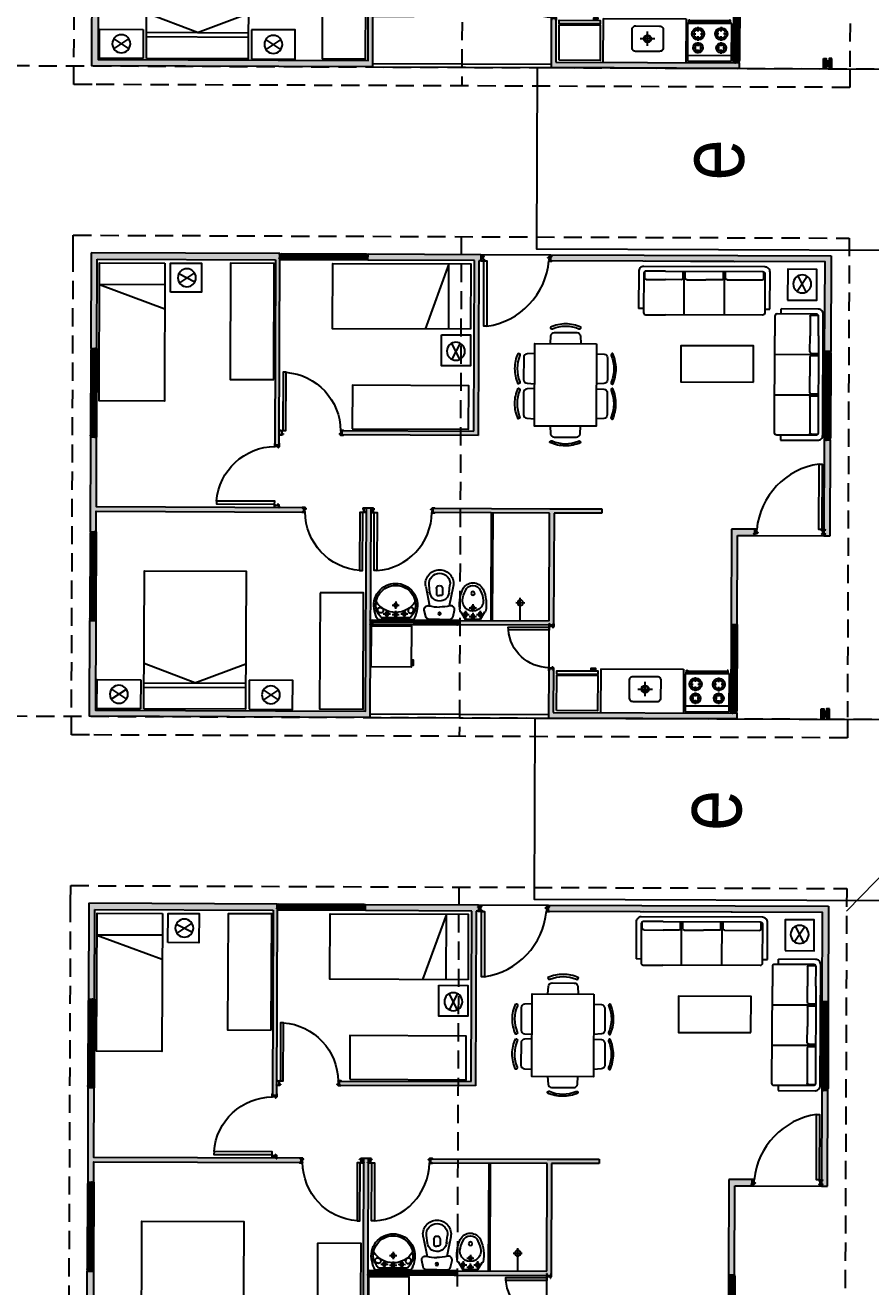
# Model space of a CAD drawing. Header units: inches. Extents: x 203 to 1065, y -1127 to 921.
# Drawn here: x 793.43 to 805.07, y 684.32 to 701.68 of the extents above; entities that cross this region are included whole.
import ezdxf

# ---------------------------------------------------------------- set-up
doc = ezdxf.new("R2010")
doc.units = ezdxf.units.IN
doc.header["$MEASUREMENT"] = 0
doc.linetypes.add('DASHED2', pattern=[0.375, 0.25, -0.125])
doc.linetypes.add('HIDDEN', pattern=[0.375, 0.25, -0.125])
for name, color, linetype in [('4-PUERTA', 3, 'Continuous'), ('4-Ventana', 7, 'Continuous'), ('7-TECHO', 3, 'Continuous'), ('8-MUROS', 4, 'Continuous'), ('9-Equipamiento', 8, 'Continuous'), ('CURVAS', 32, 'Continuous'), ('D3', 30, 'Continuous'), ('Estacionamiento', 8, 'Continuous'), ('Mobiliario', 8, 'Continuous')]:
    doc.layers.add(name, color=color, linetype=linetype)
doc.layers.add('Limite terrenos', color=2, linetype='DASHED2', transparency=0.4)
doc.styles.add('TECHNICLITE', font='techl___.ttf')

# ---------------------------------------------------------------- blocks, each defined once
blk = doc.blocks.new('PERFIL VENTANA')
for p, q in [((0, 0.03), (0.019, 0.03)), ((0, 0.03), (0, 0.022)), ((0.001, 0.022), (0, 0.022)), ((0.001, 0.028), (0.001, 0.022)), ((0.001, 0.028), (0.007, 0.028)), ((0.007, -0.028), (0.007, 0.028)), ((0.008, 0.013), (0.008, 0.028)), ((0.008, 0.028), (0.02, 0.028)), ((0.008, 0.013), (0.028, 0.013)), ((0.008, -0.012), (0.008, 0.012)), ((0.008, 0.012), (0.029, 0.012)), ((0.019, 0.034), (0.03, 0.034)), ((0.019, 0.034), (0.019, 0.03)), ((0.02, 0.032), (0.02, 0.028)), ((0.02, 0.032), (0.03, 0.032)), ((0.023, 0.017), (0.023, 0.018)), ((0.023, 0.018), (0.029, 0.018)), ((0.023, 0.017), (0.028, 0.017)), ((0.03, 0.034), (0.03, 0.032)), ((0.001, -0.022), (0, -0.022)), ((0, -0.03), (0, -0.022)), ((0, -0.03), (0.03, -0.03)), ((0.001, -0.028), (0.001, -0.022)), ((0.001, -0.028), (0.007, -0.028)), ((0.008, -0.012), (0.029, -0.012)), ((0.008, -0.028), (0.008, -0.013)), ((0.008, -0.013), (0.028, -0.013)), ((0.008, -0.028), (0.019, -0.028)), ((0.02, -0.026), (0.019, -0.026)), ((0.019, -0.028), (0.019, -0.026)), ((0.02, -0.028), (0.02, -0.026)), ((0.02, -0.028), (0.03, -0.028)), ((0.023, -0.017), (0.023, -0.018)), ((0.023, -0.017), (0.028, -0.017)), ((0.023, -0.018), (0.029, -0.018)), ((0.03, -0.03), (0.03, -0.028))]:
    blk.add_line(p, q)
for centre, radius, start, end in [((0.026, 0.015), 0.00298, 322.3763, 37.6237), ((0.026, 0.015), 0.00441, 312.5645, 47.4355), ((0.026, -0.015), 0.00298, 322.3763, 37.6237), ((0.026, -0.015), 0.00441, 312.5645, 47.4355)]:
    blk.add_arc(centre, radius, start, end)
blk = doc.blocks.new('PERFIL VENTANA2')
for p, q in [((0, 0.007), (-0.033, 0.007)), ((-0.033, 0.007), (-0.033, 0.005)), ((-0.033, 0.005), (-0.032, 0.005)), ((-0.033, 0), (-0.032, 0)), ((-0.033, -0.007), (-0.033, 0)), ((-0.023, 0.006), (-0.032, 0.006)), ((-0.032, 0.006), (-0.032, 0.005)), ((-0.032, -0.006), (-0.032, 0)), ((-0.023, -0.006), (-0.023, 0.006)), ((-0.021, -0.006), (-0.021, 0.006)), ((-0.009, 0.006), (-0.021, 0.006)), ((-0.009, -0.006), (-0.009, 0.006)), ((-0.007, -0.006), (-0.007, 0.006)), ((-0.001, 0.006), (-0.007, 0.006)), ((-0.001, 0.006), (-0.001, -0.006)), ((0, 0.007), (0, -0.007)), ((0, -0.007), (-0.033, -0.007)), ((-0.023, -0.006), (-0.032, -0.006)), ((-0.009, -0.006), (-0.021, -0.006)), ((-0.001, -0.006), (-0.007, -0.006))]:
    blk.add_line(p, q)
blk = doc.blocks.new('VENTANA C1')
for p, q in [((0.017, 0.022), (0.017, 0.019)), ((0.017, 0.022), (0.05, 0.022)), ((0.017, 0.019), (0.018, 0.019)), ((0.017, 0.011), (0.018, 0.011)), ((0.017, 0.011), (0.017, 0.007)), ((0.017, 0.007), (0.05, 0.007)), ((0.018, 0.021), (0.018, 0.019)), ((0.018, 0.021), (0.031, 0.021)), ((0.018, 0.011), (0.018, 0.009)), ((0.018, 0.009), (0.031, 0.009)), ((0.031, 0.009), (0.031, 0.021)), ((0.032, 0.009), (0.032, 0.021)), ((0.032, 0.021), (0.038, 0.021)), ((0.032, 0.009), (0.038, 0.009)), ((0.038, 0.009), (0.038, 0.021)), ((0.04, 0.009), (0.04, 0.021)), ((0.04, 0.021), (0.049, 0.021)), ((0.04, 0.009), (0.049, 0.009)), ((0.049, 0.021), (0.049, 0.02)), ((0.05, 0.02), (0.049, 0.02)), ((0.05, 0.015), (0.049, 0.015)), ((0.049, 0.009), (0.049, 0.015)), ((0.05, 0.022), (0.05, 0.02)), ((0.05, 0.007), (0.05, 0.015)), ((1.168, -0.007), (1.168, -0.015)), ((1.201, -0.007), (1.168, -0.007)), ((1.168, -0.02), (1.169, -0.02)), ((1.168, -0.022), (1.168, -0.02)), ((1.201, -0.022), (1.168, -0.022)), ((1.169, -0.009), (1.169, -0.015)), ((1.178, -0.009), (1.169, -0.009)), ((1.169, -0.021), (1.169, -0.02)), ((1.178, -0.021), (1.169, -0.021)), ((1.178, -0.009), (1.178, -0.021)), ((1.18, -0.009), (1.18, -0.021)), ((1.186, -0.009), (1.18, -0.009)), ((1.186, -0.021), (1.18, -0.021)), ((1.186, -0.009), (1.186, -0.021)), ((1.2, -0.009), (1.187, -0.009)), ((1.187, -0.009), (1.187, -0.021)), ((1.2, -0.021), (1.187, -0.021)), ((1.2, -0.011), (1.2, -0.009)), ((1.201, -0.011), (1.2, -0.011)), ((1.2, -0.021), (1.2, -0.019)), ((1.201, -0.019), (1.2, -0.019)), ((1.201, -0.011), (1.201, -0.007)), ((1.201, -0.022), (1.201, -0.019))]:
    blk.add_line(p, q)
for points in [[(0.607, 0.006), (0.615, 0.006), (0.615, -0.007), (0.607, -0.007)], [(0.608, 0.005), (0.614, 0.005), (0.614, -0.005), (0.608, -0.005)]]:
    blk.add_lwpolyline(points, close=True)
at = {"layer": '4-Ventana', "color": 8}
for p, q in [((0.008, 0.003), (0.607, 0.003)), ((0.02, 0.028), (1.202, 0.028)), ((0.03, 0.034), (1.192, 0.034)), ((0.615, 0.003), (1.214, 0.003)), ((0.008, -0.003), (0.607, -0.003)), ((0.02, -0.026), (1.202, -0.026)), ((0.03, -0.03), (1.192, -0.03)), ((0.615, -0.003), (1.214, -0.003))]:
    blk.add_line(p, q, dxfattribs=at)
at = {"layer": '4-Ventana'}
for points in [[(0.046, 0.02), (0.587, 0.02), (0.587, 0.015), (0.046, 0.015)], [(0.625, -0.015), (1.174, -0.015), (1.174, -0.02), (0.625, -0.02)]]:
    blk.add_lwpolyline(points, close=True, dxfattribs=at)
for name, p in [('PERFIL VENTANA', (0, 0)), ('PERFIL VENTANA2', (0.615, 0.015))]:
    blk.add_blockref(name, p)
at = {"xscale": -1}
blk.add_blockref('PERFIL VENTANA', (1.222, 0), dxfattribs=at)
at = {"rotation": 180}
blk.add_blockref('PERFIL VENTANA2', (0.598, -0.015), dxfattribs=at)
blk = doc.blocks.new('PERFIL PUERTA 1')
for p, q in [((-0.002, 0.04), (0.005, 0.04)), ((-0.002, 0.001), (-0.002, 0.002)), ((0, 0), (-0.002, 0)), ((-0.002, 0), (-0.002, 0)), ((0, 0), (-0.002, 0)), ((0, 0.038), (0.005, 0.038)), ((0, 0.032), (0, 0.038)), ((0, 0.032), (0.041, 0.032)), ((0, 0.024), (0, 0.031)), ((0.042, 0.031), (0, 0.031)), ((0, 0.024), (0.01, 0.024)), ((0, 0.013), (0, 0.023)), ((0.01, 0.023), (0, 0.023)), ((0, 0.009), (0, 0.014)), ((0, 0.001), (0, 0.009)), ((0, 0.001), (0.001, 0.001)), ((0, 0), (0, -0.009)), ((0.001, 0.001), (0.001, -0.009)), ((0.005, 0.038), (0.005, 0.04)), ((0.01, 0.023), (0.01, 0.024)), ((0.037, 0.038), (0.037, 0.04)), ((0.037, 0.04), (0.048, 0.04)), ((0.037, 0.038), (0.041, 0.038)), ((0.041, 0.032), (0.041, 0.038)), ((0.042, 0.031), (0.042, 0.038)), ((0.042, 0.038), (0.058, 0.038)), ((0.046, 0.055), (0.049, 0.055)), ((0.046, 0.052), (0.046, 0.055)), ((0.046, 0.052), (0.047, 0.052)), ((0.046, 0.046), (0.046, 0.049)), ((0.046, 0.049), (0.047, 0.049)), ((0.046, 0.046), (0.048, 0.046)), ((0.047, 0.053), (0.048, 0.053)), ((0.047, 0.052), (0.047, 0.053)), ((0.047, 0.048), (0.047, 0.049)), ((0.047, 0.048), (0.048, 0.048)), ((0.048, 0.048), (0.048, 0.053)), ((0.048, 0.04), (0.048, 0.046)), ((0.049, 0.04), (0.049, 0.055)), ((0.049, 0.04), (0.059, 0.04)), ((0.05, 0.023), (0.05, 0.024)), ((0.05, 0.024), (0.058, 0.024)), ((0.058, 0.023), (0.05, 0.023)), ((0.056, 0.001), (0.058, 0.001)), ((0.056, 0.001), (0.056, -0.009)), ((0.057, 0.031), (0.057, 0.032)), ((0.057, 0.032), (0.058, 0.032)), ((0.058, 0.031), (0.057, 0.031)), ((0.058, 0.032), (0.058, 0.038)), ((0.058, 0.024), (0.058, 0.031)), ((0.058, 0.013), (0.058, 0.023)), ((0.058, 0.009), (0.058, 0.014)), ((0.058, 0.001), (0.058, 0.009)), ((0.058, 0), (0.058, -0.009)), ((0.058, 0), (0.059, 0)), ((0.059, 0), (0.058, 0)), ((0.059, 0), (0.059, 0)), ((0, -0.009), (0.001, -0.009)), ((0.056, -0.009), (0.058, -0.009))]:
    blk.add_line(p, q)
for radius in [0.00228, 0.00128]:
    blk.add_circle((-0.002, 0.042), radius)
for centre, radius, start, end in [((-0.006, 0.008), 0.004, 15.4778, 15.4778), ((-0.006, 0.04), 0.004, 344.5222, 353.5674), ((-0.001, 0.039), 0.000208, 164.5222, 254.3626), ((-0.002, 0.038), 0.000926, 315.0751, 43.9996), ((-0.001, 0.038), 0.000208, 108.652, 250.079), ((-0.002, 0.037), 0.000926, 316.0004, 45.3053), ((-0.002, 0.035), 0.000926, 315.0751, 47.463), ((-0.001, 0.036), 0.000208, 105.6374, 242.4915), ((-0.002, 0.033), 0.000926, 316.0004, 45.3053), ((-0.001, 0.034), 0.000208, 108.652, 250.079), ((-0.006, 0.032), 0.004, 359.3447, 0.6553), ((-0.001, 0.033), 0.000208, 105.6374, 180.6553), ((-0.002, 0.032), 0.000926, 315.0751, 43.9996), ((-0.001, 0.032), 0.000208, 179.3447, 254.3626), ((-0.002, 0.03), 0.000926, 316.0004, 45.3053), ((-0.001, 0.031), 0.000208, 108.652, 250.079), ((-0.001, 0.029), 0.000208, 105.6374, 242.4915), ((-0.002, 0.028), 0.000926, 315.0751, 47.463), ((-0.001, 0.027), 0.000208, 108.652, 250.079), ((-0.002, 0.026), 0.000926, 316.0004, 45.3053), ((-0.006, 0.024), 0.004, 0, 15.4778), ((-0.001, 0.026), 0.000208, 105.6374, 195.4778), ((-0.006, 0.024), 0.004, 344.5222, 0), ((-0.001, 0.023), 0.000208, 164.5222, 254.3626), ((-0.002, 0.023), 0.000926, 315.0751, 43.9996), ((-0.001, 0.022), 0.000208, 108.652, 250.079), ((-0.002, 0.021), 0.000926, 316.0004, 45.3053), ((-0.002, 0.019), 0.000926, 315.0751, 47.463), ((-0.001, 0.02), 0.000208, 105.6374, 242.4915), ((-0.002, 0.017), 0.000926, 316.0004, 45.3053), ((-0.001, 0.018), 0.000208, 108.652, 250.079), ((-0.001, 0.017), 0.000208, 105.6374, 195.4778), ((-0.006, 0.015), 0.004, 8.6374, 15.4778), ((-0.001, 0.016), 0.000208, 164.5222, 254.3626), ((-0.006, 0.017), 0.004, 344.5222, 351.3626), ((-0.002, 0.015), 0.000926, 315.0751, 43.9996), ((-0.001, 0.014), 0.000208, 108.652, 250.079), ((-0.002, 0.013), 0.000926, 316.0004, 45.3053), ((-0.002, 0.011), 0.000926, 315.0751, 47.463), ((-0.001, 0.012), 0.000208, 105.6374, 242.4915), ((-0.001, 0.01), 0.000208, 108.652, 250.079), ((-0.002, 0.01), 0.000926, 316.0004, 45.3053), ((-0.001, 0.009), 0.000208, 164.5222, 254.3626), ((-0.001, 0.009), 0.000208, 105.6374, 195.4778), ((-0.002, 0.008), 0.000926, 315.0751, 43.9996), ((-0.002, 0.006), 0.000926, 316.0004, 45.3053), ((-0.001, 0.007), 0.000208, 108.652, 250.079), ((-0.001, 0.005), 0.000208, 105.6374, 242.4915), ((-0.002, 0.004), 0.000926, 315.0751, 47.463), ((-0.001, 0.003), 0.000208, 108.652, 250.079), ((-0.002, 0.003), 0.000926, 316.0004, 45.3053), ((-0.001, 0.002), 0.000208, 105.6374, 195.4778), ((-0.006, 0), 0.004, 0, 15.4778), ((0.063, 0.04), 0.004, 186.4326, 195.4778), ((0.06, 0.038), 0.000926, 136.0004, 224.9249), ((0.059, 0.039), 0.000208, 285.6374, 15.4778), ((0.059, 0.038), 0.000208, 289.921, 71.348), ((0.06, 0.037), 0.000926, 134.6947, 223.9996), ((0.059, 0.036), 0.000208, 297.5085, 74.3626), ((0.06, 0.035), 0.000926, 132.537, 224.9249), ((0.059, 0.034), 0.000208, 289.921, 71.348), ((0.06, 0.033), 0.000926, 134.6947, 223.9996), ((0.059, 0.033), 0.000208, 359.3447, 74.3626), ((0.059, 0.032), 0.000208, 285.6374, 0.6553), ((0.06, 0.032), 0.000926, 136.0004, 224.9249), ((0.059, 0.031), 0.000208, 289.921, 71.348), ((0.06, 0.03), 0.000926, 134.6947, 223.9996), ((0.06, 0.028), 0.000926, 132.537, 224.9249), ((0.059, 0.029), 0.000208, 297.5085, 74.3626), ((0.06, 0.026), 0.000926, 134.6947, 223.9996), ((0.059, 0.027), 0.000208, 289.921, 71.348), ((0.059, 0.026), 0.000208, 344.5222, 74.3626), ((0.063, 0.024), 0.004, 164.5222, 180), ((0.059, 0.024), 0.000208, 285.6374, 15.4778), ((0.06, 0.023), 0.000926, 136.0004, 224.9249), ((0.063, 0.025), 0.004, 186.4326, 195.4778), ((0.059, 0.022), 0.000208, 289.921, 71.348), ((0.06, 0.021), 0.000926, 134.6947, 223.9996), ((0.059, 0.02), 0.000208, 297.5085, 74.3626), ((0.06, 0.02), 0.000926, 132.537, 224.9249), ((0.059, 0.019), 0.000208, 289.921, 71.348), ((0.06, 0.018), 0.000926, 134.6947, 223.9996), ((0.06, 0.016), 0.000926, 136.0004, 224.9249), ((0.059, 0.017), 0.000208, 285.6374, 0.6553), ((0.059, 0.017), 0.000208, 359.3447, 74.3626), ((0.06, 0.014), 0.000926, 134.6947, 223.9996), ((0.059, 0.015), 0.000208, 289.921, 71.348), ((0.059, 0.014), 0.000208, 297.5085, 74.3626), ((0.06, 0.013), 0.000926, 132.537, 224.9249), ((0.059, 0.012), 0.000208, 289.921, 71.348), ((0.06, 0.011), 0.000926, 134.6947, 223.9996), ((0.063, 0.009), 0.004, 164.5222, 180), ((0.059, 0.01), 0.000208, 344.5222, 74.3626), ((0.063, 0.009), 0.004, 180, 195.4778), ((0.059, 0.008), 0.000208, 285.6374, 15.4778), ((0.06, 0.007), 0.000926, 136.0004, 224.9249), ((0.059, 0.006), 0.000208, 289.921, 71.348), ((0.06, 0.006), 0.000926, 134.6947, 223.9996), ((0.059, 0.005), 0.000208, 297.5085, 74.3626), ((0.06, 0.004), 0.000926, 132.537, 224.9249), ((0.06, 0.002), 0.000926, 134.6947, 223.9996), ((0.059, 0.003), 0.000208, 289.921, 71.348), ((0.059, 0.001), 0.000208, 344.5222, 74.3626), ((0.063, 0), 0.004, 164.5222, 180), ((0.064, 0.032), 0.004, 179.3447, 180.6553), ((0.064, 0.017), 0.004, 179.3447, 180.6553)]:
    blk.add_arc(centre, radius, start, end)
blk = doc.blocks.new('PERFIL PUERTA')
blk.add_lwpolyline([(0.026, -0.008), (0.026, -0.009), (0.025, -0.008), (0.025, -0.009), (0.024, -0.008), (0.024, -0.009), (0.023, -0.008), (0.023, -0.009), (0.022, -0.008), (0.022, -0.009), (0.021, -0.008), (0.021, -0.009), (0.02, -0.008), (0.02, -0.009), (0.019, -0.008), (0.019, -0.009), (0.018, -0.008), (0.018, -0.009), (0.017, -0.008), (0.017, -0.009), (0.016, -0.008), (0.016, -0.009), (0.015, -0.008), (0.015, -0.009), (0.005, -0.009), (0.004, -0.008), (0.004, -0.009), (0.003, -0.008), (0.003, -0.009), (0.002, -0.008), (0.002, -0.009), (0.001, -0.008), (0.001, -0.009), (0, -0.008), (0, -0.009), (-0.001, -0.008), (-0.001, -0.009), (-0.002, -0.008), (-0.002, -0.009), (-0.003, -0.008), (-0.003, -0.009), (-0.004, -0.008), (-0.004, -0.009), (-0.005, -0.008), (-0.005, -0.009), (-0.006, -0.008), (-0.006, -0.009), (-0.007, -0.008), (-0.007, -0.009), (-0.011, -0.009), (-0.011, -0.012), (-0.008, -0.012, -0.414214), (-0.007, -0.013), (-0.007, -0.013), (-0.016, -0.013, 0.414214), (-0.017, -0.014), (-0.017, -0.019), (-0.015, -0.019), (-0.015, -0.021, -1), (-0.016, -0.021), (-0.016, -0.02), (-0.017, -0.02), (-0.017, -0.026), (-0.016, -0.026), (-0.016, -0.025, -1), (-0.015, -0.025), (-0.015, -0.027), (-0.018, -0.027, -0.414214), (-0.019, -0.026), (-0.019, -0.014, 0.414214), (-0.02, -0.013), (-0.032, -0.013), (-0.032, -0.012, 0.194303), (-0.033, -0.011, 0.403853), (-0.033, -0.008, 0.403853), (-0.033, -0.006, 0.403853), (-0.033, -0.003, 0.403853), (-0.033, -0.001, 0.403853), (-0.033, 0.002, 0.403853), (-0.033, 0.004, 0.403853), (-0.033, 0.007, 0.403853), (-0.033, 0.009, 0.403853), (-0.033, 0.012, 0.403853), (-0.033, 0.014, 0.403853), (-0.033, 0.017, 0.403853), (-0.033, 0.019, 0.403853), (-0.033, 0.022, 0.403853), (-0.033, 0.024, 0.194303), (-0.032, 0.026), (-0.032, 0.027), (-0.031, 0.027), (-0.031, 0.017), (-0.031, 0.001, 0.414214), (-0.03, 0), (-0.025, 0, -0.414214), (-0.025, -0.001), (-0.025, -0.001, -0.414214), (-0.025, -0.001), (-0.031, -0.001), (-0.031, -0.007), (-0.029, -0.007), (-0.029, -0.008), (-0.03, -0.008, 0.414214), (-0.031, -0.009), (-0.031, -0.011, 0.414214), (-0.03, -0.012), (-0.013, -0.012, 0.414214), (-0.012, -0.011), (-0.012, -0.009), (-0.012, -0.008, -0.414214), (-0.011, -0.007), (0.031, -0.007), (0.031, -0.001), (0.025, -0.001, -0.414214), (0.025, -0.001), (0.025, -0.001, -0.414214), (0.025, 0), (0.03, 0, 0.414214), (0.031, 0.001), (0.031, 0.017), (0.031, 0.027), (0.032, 0.027), (0.032, 0.026, 0.194303), (0.033, 0.024, 0.403853), (0.033, 0.022, 0.403853), (0.033, 0.019, 0.403853), (0.033, 0.017, 0.403853), (0.033, 0.014, 0.403853), (0.033, 0.012, 0.403853), (0.033, 0.009, 0.403853), (0.033, 0.007, 0.403853), (0.033, 0.004, 0.403853), (0.033, 0.002, 0.403853), (0.033, -0.001, 0.403853), (0.033, -0.003, 0.403853), (0.033, -0.006, 0.403853), (0.033, -0.008, 0.403853), (0.033, -0.011, 0.194303), (0.032, -0.012), (0.032, -0.013), (0.026, -0.013), (0.026, -0.013, -0.414214), (0.027, -0.012), (0.031, -0.012), (0.031, -0.009), (0.027, -0.009)], format="xyb", close=True)
blk = doc.blocks.new('PUERTA 80 C1')
blk.add_lwpolyline([(-0.047, 0.06), (-0.087, 0.06), (-0.087, 0.86), (-0.047, 0.86)], close=True)
at = {"layer": '4-PUERTA', "color": 9}
blk.add_arc((-0.028, 0.049), 0.813, 94.1302, 179.4639, dxfattribs=at)
at = {"rotation": 90}
blk.add_blockref('PERFIL PUERTA', (-0.855, 0.03), dxfattribs=at)
at = {"xscale": -1, "rotation": 90}
blk.add_blockref('PERFIL PUERTA 1', (0, 0.059), dxfattribs=at)
blk = doc.blocks.new('PUERTA 90')
at = {"layer": '4-PUERTA'}
blk.add_lwpolyline([(-0.045, 0.03), (-0.085, 0.03), (-0.085, 0.93), (-0.045, 0.93)], close=True, dxfattribs=at)
at = {"layer": '4-PUERTA', "color": 252}
blk.add_arc((0.063, -0.066), 1.007, 98.4244, 174.7413, dxfattribs=at)
at = {"rotation": 90}
for name, p in [('PERFIL PUERTA', (-0.953, 0)), ('PERFIL PUERTA 1', (0, -0.031))]:
    blk.add_blockref(name, p, dxfattribs=at)
blk = doc.blocks.new('1sillon3c')
at = {"color": 0}
for p, q in [((0.58, 0.834), (0.58, 0.904)), ((0.16, 0.819), (0.071, 0.819)), ((0.18, 0.799), (0.18, 0.534)), ((0.18, 0.313), (0.18, 0.534)), ((0.16, 0.293), (0.064, 0.293)), ((0.664, 0.278), (0.064, 0.278)), ((0.16, 0.263), (0.071, 0.263)), ((0.18, 0.243), (0.18, -0.022)), ((0.18, -0.243), (0.18, -0.022)), ((0.16, -0.263), (0.064, -0.263)), ((0.664, -0.278), (0.064, -0.278)), ((0.16, -0.293), (0.064, -0.293)), ((0.18, -0.313), (0.18, -0.799)), ((0.16, -0.819), (0.071, -0.819)), ((0.58, -0.834), (0.58, -0.904))]:
    blk.add_line(p, q, dxfattribs=at)
for points in [[(0.58, -0.904), (0.07, -0.904, -0.414214), (0, -0.834), (0, 0.834), (0, 0.834, -0.414214), (0.07, 0.904), (0.58, 0.904, -0.42137)], [(0.064, 0.534), (0.064, 0.804, -0.414214), (0.094, 0.834), (0.634, 0.834, -0.414214), (0.664, 0.804)], [(0.664, 0.804), (0.664, 0.534, -0.37482)], [(0.064, 0.534), (0.064, -0.804, 0.414214), (0.094, -0.834), (0.634, -0.834, 0.414214), (0.664, -0.804)], [(0.664, -0.804), (0.664, 0.534, 0.129153)]]:
    blk.add_lwpolyline(points, format="xyb", dxfattribs=at)
for centre, start, end in [((0.16, 0.799), 0, 90), ((0.16, 0.313), 270, 0), ((0.16, 0.243), 0, 90), ((0.16, -0.243), 270, 0), ((0.16, -0.313), 0, 90), ((0.16, -0.799), 270, 0)]:
    blk.add_arc(centre, 0.02, start, end, dxfattribs=at)
blk = doc.blocks.new('Bidetnordico')
at = {"color": 0}
for p, q in [((0, -0.08), (0, 0.02)), ((-0.15, -0.06), (-0.05, -0.06)), ((-0.1, -0.11), (-0.1, -0.01)), ((-0.05, -0.03), (0.05, -0.03)), ((-0.05, -0.15), (0.05, -0.15)), ((0, -0.2), (0, -0.1)), ((0.05, -0.06), (0.15, -0.06)), ((0.1, -0.11), (0.1, -0.01))]:
    blk.add_line(p, q, dxfattribs=at)
blk.add_lwpolyline([(0.139, -0.407, 0.159269), (0.175, -0.1), (0.16, -0.09), (0.1, 0.01), (-0.1, 0.01), (-0.16, -0.09), (-0.175, -0.1, 0.159269), (-0.139, -0.407, 0.638069)], format="xyb", close=True, dxfattribs=at)
for centre in [(-0.1, -0.06), (0, -0.03), (0, -0.15), (0.1, -0.06), (0, -0.35)]:
    blk.add_circle(centre, 0.025, dxfattribs=at)
for centre, radius, start, end in [((0, -0.25), 0.144, 357.5047, 182.4953), ((0.237, -0.212), 0.383, 186.6217, 207.0756), ((-0.237, -0.212), 0.383, 332.9244, 353.3783), ((0, -0.35), 0.11, 199.2276, 340.7724)]:
    blk.add_arc(centre, radius, start, end, dxfattribs=at)
blk = doc.blocks.new('Inodmochila')
at = {"color": 8}
for p, q in [((-0.189, -0.374), (-0.135, -0.106)), ((0.189, -0.374), (0.135, -0.106)), ((-0.131, -0.29), (-0.144, -0.395)), ((0.131, -0.29), (0.144, -0.395))]:
    blk.add_line(p, q, dxfattribs=at)
for points in [[(0, 0.079), (-0.14, 0.079, 0.352711), (-0.189, 0.04), (-0.208, -0.049, 0.541684), (-0.144, -0.108, -0.060637), (0, -0.091, -0.187796)], [(0, 0.079), (0.14, 0.079, -0.352711), (0.189, 0.04), (0.208, -0.049, -0.541684), (0.144, -0.108, 0.060637), (0, -0.091, 0.187796)], [(-0.043, -0.346), (-0.043, -0.268, -0.414214), (-0.023, -0.248), (0, -0.248)], [(0.043, -0.346), (0.043, -0.268, 0.414214), (0.023, -0.248), (0, -0.248)]]:
    blk.add_lwpolyline(points, format="xyb", dxfattribs=at)
for radius in [0.0189, 0.0189, 0.0139]:
    blk.add_circle((0, 0), radius, dxfattribs=at)
for centre, radius, start, end in [((0, -0.305), 0.132, 90, 173.2167), ((0, -0.305), 0.132, 6.7833, 90), ((0, -0.412), 0.193, 141.6916, 142.0334), ((-0.002, -0.345), 0.0412, 179.6418, 272.6053), ((0.002, -0.345), 0.0412, 267.3947, 0.3582), ((0, -0.412), 0.193, 37.9666, 38.3084), ((0, -0.412), 0.193, 168.6739, 270), ((0, -0.412), 0.145, 173.2166, 270), ((0, -0.412), 0.193, 270, 11.3261), ((0, -0.412), 0.145, 270, 6.7834)]:
    blk.add_arc(centre, radius, start, end, dxfattribs=at)
blk = doc.blocks.new('Lavatnordico')
at = {"color": 8}
for p, q in [((0.2, -0.027), (-0.2, -0.027)), ((-0.17, -0.08), (-0.07, -0.08)), ((-0.12, -0.13), (-0.12, -0.03)), ((-0.05, -0.07), (0.05, -0.07)), ((0, -0.12), (0, -0.02)), ((0, -0.25), (0, -0.15)), ((0.07, -0.08), (0.17, -0.08)), ((0.12, -0.13), (0.12, -0.03)), ((-0.05, -0.2), (0.05, -0.2))]:
    blk.add_line(p, q, dxfattribs=at)
for points in [[(0.246, 0), (-0.246, 0, 0.098119), (-0.29, -0.121, 0.494177), (0, -0.5, 0.494177), (0.29, -0.121, 0.098119)], [(-0.24, -0.156, 0.110975), (-0.229, -0.164, 0.102816), (-0.215, -0.167, 0.093051), (-0.2, -0.165, 0.087156), (-0.186, -0.157, 0.087156), (-0.176, -0.144, 0.093051), (-0.171, -0.13, 0.102816), (-0.172, -0.116, 0.110975), (-0.178, -0.104, 0.110975), (-0.189, -0.096, 0.102816), (-0.203, -0.092, 0.093051), (-0.218, -0.095, 0.087156), (-0.232, -0.103, 0.087156), (-0.242, -0.115, 0.093051), (-0.247, -0.129, 0.102816), (-0.246, -0.144, 0.110975)], [(0.24, -0.156, -0.110975), (0.229, -0.164, -0.102816), (0.215, -0.167, -0.093051), (0.2, -0.165, -0.087156), (0.186, -0.157, -0.087156), (0.176, -0.144, -0.093051), (0.171, -0.13, -0.102816), (0.172, -0.116, -0.110975), (0.178, -0.104, -0.110975), (0.189, -0.096, -0.102816), (0.203, -0.092, -0.093051), (0.218, -0.095, -0.087156), (0.232, -0.103, -0.087156), (0.242, -0.115, -0.093051), (0.247, -0.129, -0.102816), (0.246, -0.144, -0.110975)]]:
    blk.add_lwpolyline(points, format="xyb", close=True, dxfattribs=at)
for centre, radius in [((-0.12, -0.08), 0.025), ((0, -0.07), 0.025), ((0.12, -0.08), 0.025), ((0, -0.2), 0.025), ((0, -0.2), 0.02)]:
    blk.add_circle(centre, radius, dxfattribs=at)
for centre, radius, start, end in [((0, -0.2), 0.273, 164.4705, 270), ((0, -0.418), 0.318, 32.4176, 147.5824), ((0.089, -0.278), 0.382, 139.0798, 156.7648), ((0, -0.2), 0.273, 270, 15.5295), ((-0.089, -0.278), 0.382, 23.2352, 40.9202)]:
    blk.add_arc(centre, radius, start, end, dxfattribs=at)
blk = doc.blocks.new('COCINA1')
at = {"linetype": 'Continuous'}
for p, q in [((0, 0.304), (0, -0.304)), ((0.52, 0.304), (0, 0.304)), ((0.08, 0.304), (0.08, -0.304)), ((0.184, 0.24), (0.184, 0.184)), ((0.376, 0.256), (0.376, 0.192)), ((0.52, -0.304), (0.52, 0.304)), ((0.52, 0.288), (0.568, 0.288)), ((0.568, 0.272), (0.52, 0.272)), ((0.544, 0.272), (0.544, -0.272)), ((0.552, -0.272), (0.552, 0.272)), ((0.56, 0.272), (0.56, -0.272)), ((0.568, 0.288), (0.568, 0.272)), ((0.104, 0.16), (0.16, 0.16)), ((0.184, 0.136), (0.184, 0.08)), ((0.208, 0.16), (0.264, 0.16)), ((0.28, 0.16), (0.344, 0.16)), ((0.376, 0.128), (0.376, 0.064)), ((0.408, 0.16), (0.472, 0.16)), ((0.104, -0.16), (0.16, -0.16)), ((0.184, -0.136), (0.184, -0.08)), ((0.208, -0.16), (0.264, -0.16)), ((0.28, -0.16), (0.344, -0.16)), ((0.376, -0.128), (0.376, -0.064)), ((0.408, -0.16), (0.472, -0.16)), ((0, -0.304), (0.52, -0.304)), ((0.184, -0.24), (0.184, -0.184)), ((0.376, -0.256), (0.376, -0.192)), ((0.568, -0.272), (0.52, -0.272)), ((0.52, -0.288), (0.568, -0.288)), ((0.568, -0.288), (0.568, -0.272))]:
    blk.add_line(p, q, dxfattribs=at)
for centre, radius in [((0.184, 0.16), 0.068), ((0.184, 0.16), 0.044), ((0.376, 0.16), 0.084), ((0.376, 0.16), 0.06), ((0.184, -0.16), 0.068), ((0.184, -0.16), 0.044), ((0.376, -0.16), 0.084), ((0.376, -0.16), 0.06)]:
    blk.add_circle(centre, radius, dxfattribs=at)
blk = doc.blocks.new('HEL1-PL')
for points in [[(2, -41), (73, -41), (73, 41), (2, 41)], [(75, -41), (82, -41), (82, 41), (75, 41)], [(84.3, 37.3), (86.6, 37.3), (86.6, 27.4), (84.3, 27.4)]]:
    blk.add_lwpolyline(points, close=True)
blk = doc.blocks.new('3 Dorm')
at = {"layer": '8-MUROS'}
h = blk.add_hatch(color=252, dxfattribs=at)
h.dxf.hatch_style = 1
h.paths.add_polyline_path([(-0.067, 3.855), (-0.044, 2.539), (-0.128, 2.537), (-0.151, 3.854)])
h.paths.add_polyline_path([(-0.085, 0.085), (-0.107, 1.315), (-0.023, 1.317), (0, 0), (-0.084, -0.001), (-3.856, -0.067), (-3.857, 0.019), (-3.851, 0.019)])
h.paths.add_polyline_path([(-4.891, 2.409), (-4.849, 0.002), (-4.82, 0.003), (-4.819, -0.084), (-6.373, -0.111), (-6.375, -0.025), (-4.909, 0.001), (-4.95, 2.348), (-6.762, 2.316), (-6.763, 2.376)])
h.paths.add_polyline_path([(-6.434, 6.269), (-6.433, 6.202), (-6.384, 3.385), (-6.444, 3.384), (-6.493, 6.181), (-10.209, 6.116), (-10.187, 4.886), (-10.271, 4.884), (-10.294, 6.201)])
h.paths.add_polyline_path([(-7.306, 3.431), (-7.305, 3.371), (-10.16, 3.321), (-10.143, 2.362), (-10.227, 2.361), (-10.249, 3.663), (-10.166, 3.664), (-10.161, 3.381)])
h.paths.add_polyline_path([(-7.631, 2.5), (-7.585, -0.132), (-10.182, -0.178), (-10.205, 1.139), (-10.122, 1.141), (-10.1, -0.09), (-7.646, -0.047), (-7.691, 2.499)])
h.paths.add_polyline_path([(-5.19, 5.013), (-3.888, 5.036), (-3.862, 3.491), (-3.206, 3.502), (-3.205, 3.442), (-5.523, 3.402), (-5.524, 3.462), (-3.922, 3.49), (-3.947, 4.973), (-5.189, 4.951)])
h.paths.add_polyline_path([(-3.959, 5.635), (-3.899, 5.636), (-3.909, 6.235), (-1.384, 6.279), (-1.385, 6.357), (-3.971, 6.312)])
h.paths.add_polyline_path([(-1.362, 5.057), (-1.446, 5.056), (-1.423, 3.745), (-1.102, 3.751), (-1.103, 3.837), (-1.341, 3.833)])
h = blk.add_hatch(color=252, dxfattribs=at)
h.dxf.hatch_style = 1
h.paths.add_polyline_path([(-0.188, 6.358), (-0.188, 6.378), (-0.225, 6.377), (-0.224, 6.307), (-0.187, 6.308)])
h.paths.add_polyline_path([(-0.187, 6.308), (-0.224, 6.307), (-0.223, 6.237), (-0.186, 6.238)])
h.paths.add_polyline_path([(-0.167, 6.308), (-0.187, 6.308), (-0.186, 6.257), (-0.166, 6.258)])
h.paths.add_polyline_path([(-0.147, 6.308), (-0.167, 6.308), (-0.166, 6.258), (-0.146, 6.258)])
h.paths.add_polyline_path([(-0.148, 6.359), (-0.168, 6.359), (-0.167, 6.308), (-0.147, 6.308)])
h.paths.add_polyline_path([(-0.168, 6.359), (-0.188, 6.358), (-0.187, 6.308), (-0.167, 6.308)])
h.paths.add_polyline_path([(-0.111, 6.379), (-0.148, 6.378), (-0.147, 6.308), (-0.11, 6.309)])
h.paths.add_polyline_path([(-0.11, 6.309), (-0.147, 6.308), (-0.146, 6.258), (-0.146, 6.238), (-0.109, 6.239)])
at = {"color": 8}
for p, q in [((-6.434, 6.269), (-3.971, 6.312)), ((-6.434, 6.219), (-3.97, 6.262)), ((-3.959, 5.635), (-3.948, 5.035)), ((-1.103, 3.837), (-0.151, 3.854)), ((-4.819, -0.084), (-3.856, -0.067))]:
    blk.add_line(p, q, dxfattribs=at)
at = {"layer": '4-PUERTA'}
for p, q in [((-3.9, 5.636), (-3.96, 5.635)), ((-3.949, 5.053), (-3.949, 5.055))]:
    blk.add_line(p, q, dxfattribs=at)
blk.add_lwpolyline([(-3.949, 5.06), (-3.949, 5.1), (-4.512, 5.091), (-4.512, 5.051)], close=True, dxfattribs=at)
at = {"layer": '4-PUERTA', "color": 8}
blk.add_arc((-3.946, 5.052), 0.567, 91.2555, 176.1471, dxfattribs=at)
at = {"layer": '7-TECHO', "linetype": 'HIDDEN'}
blk.add_line((-5.086, -0.332), (-5.207, 6.547), dxfattribs=at)
blk.add_lwpolyline([(0.138, 6.39), (0.134, 6.64), (-10.296, 6.458), (-10.546, 6.454), (-10.431, -0.175), (-10.426, -0.425), (0.253, -0.239), (0.138, 6.355)], dxfattribs=at)
at = {"layer": '8-MUROS'}
for p, q in [((-1.385, 6.357), (-3.971, 6.312)), ((-3.971, 6.312), (-3.959, 5.635)), ((-3.909, 6.235), (-1.384, 6.279)), ((-1.385, 6.357), (-1.391, 6.357)), ((-1.384, 6.279), (-1.385, 6.357)), ((-3.899, 5.636), (-3.909, 6.235)), ((-1.446, 5.056), (-1.362, 5.057)), ((-1.423, 3.745), (-1.446, 5.056)), ((-1.362, 5.057), (-1.341, 3.833)), ((-6.411, 4.93), (-6.411, 4.928)), ((-3.888, 5.036), (-5.19, 5.013)), ((-5.19, 5.013), (-5.189, 4.951)), ((-5.189, 4.951), (-3.947, 4.973)), ((-3.947, 4.973), (-3.922, 3.49)), ((-3.862, 3.491), (-3.888, 5.036)), ((-1.341, 3.833), (-1.103, 3.837)), ((-1.103, 3.837), (-1.102, 3.751)), ((-1.102, 3.751), (-1.423, 3.745)), ((-3.922, 3.49), (-5.524, 3.462)), ((-3.206, 3.502), (-3.862, 3.491)), ((-3.205, 3.442), (-3.206, 3.502)), ((-3.205, 3.442), (-3.206, 3.502)), ((-5.524, 3.462), (-5.523, 3.402)), ((-5.523, 3.402), (-3.92, 3.43)), ((-3.92, 3.43), (-3.205, 3.442)), ((-3.92, 3.43), (-3.92, 3.43)), ((-7.691, 2.499), (-7.631, 2.5)), ((-7.646, -0.047), (-7.691, 2.499)), ((-7.631, 2.5), (-7.585, -0.132)), ((-4.891, 2.409), (-6.763, 2.376)), ((-6.763, 2.376), (-6.762, 2.316)), ((-6.762, 2.316), (-4.95, 2.348)), ((-4.95, 2.348), (-4.909, 0.001)), ((-4.849, 0.002), (-4.891, 2.409)), ((-10.205, 1.139), (-10.122, 1.141)), ((-10.182, -0.178), (-10.205, 1.139)), ((-10.122, 1.141), (-10.1, -0.09)), ((-4.909, 0.001), (-6.375, -0.025)), ((-4.82, 0.003), (-4.849, 0.002)), ((-4.819, -0.084), (-4.82, 0.003)), ((-7.585, -0.132), (-10.182, -0.178)), ((-10.1, -0.09), (-7.646, -0.047)), ((-6.375, -0.025), (-6.373, -0.111)), ((-6.373, -0.111), (-4.819, -0.084))]:
    blk.add_line(p, q, dxfattribs=at)
at = {"layer": '8-MUROS', "color": 252}
for p, q in [((-2.107, 5.666), (-2.118, 6.275)), ((-1.446, 5.056), (-1.467, 6.278)), ((-3.249, 5.646), (-3.26, 6.246)), ((-3.249, 5.646), (-2.107, 5.666)), ((-0.107, 1.315), (-0.128, 2.537)), ((-10.122, 1.141), (-10.143, 2.362)), ((-1.327, 0.064), (-2.549, 0.042)), ((-6.375, -0.025), (-7.586, -0.046))]:
    blk.add_line(p, q, dxfattribs=at)
at = {"layer": '8-MUROS', "color": 8}
for p, q in [((-4.747, 4.957), (-4.721, 3.476)), ((-4.727, 4.957), (-4.701, 3.476)), ((-4.347, 4.964), (-4.342, 4.65)), ((-4.406, 4.717), (-4.28, 4.719))]:
    blk.add_line(p, q, dxfattribs=at)
at = {"layer": '8-MUROS'}
for points in [[(-6.433, 6.202), (-6.434, 6.269), (-10.294, 6.201), (-10.271, 4.884), (-10.187, 4.886), (-10.209, 6.116), (-6.493, 6.181), (-6.444, 3.384), (-6.384, 3.385), (-6.433, 6.202)], [(-0.067, 3.855), (-0.044, 2.539), (-0.128, 2.537), (-0.151, 3.854), (-0.067, 3.855)], [(-10.143, 2.362), (-10.227, 2.361), (-10.249, 3.663), (-10.166, 3.664), (-10.161, 3.381), (-7.306, 3.431), (-7.305, 3.371), (-10.16, 3.321), (-10.143, 2.362)], [(0, 0), (-0.023, 1.317), (-0.107, 1.315), (-0.085, 0.085), (-3.851, 0.019), (-3.857, 0.019), (-3.856, -0.067), (0, 0)]]:
    blk.add_lwpolyline(points, dxfattribs=at)
for points in [[(-0.223, 6.237), (-0.186, 6.238), (-0.188, 6.378), (-0.225, 6.377)], [(-0.109, 6.239), (-0.146, 6.238), (-0.148, 6.378), (-0.111, 6.379)]]:
    blk.add_lwpolyline(points, close=True, dxfattribs=at)
at = {"layer": '8-MUROS', "color": 8}
blk.add_circle((-4.343, 4.718), 0.039, dxfattribs=at)
at = {"layer": '9-Equipamiento', "color": 252}
blk.add_line((-10.166, 3.664), (-10.187, 4.886), dxfattribs=at)
at = {"layer": '9-Equipamiento'}
for points in [[(-2.473, 5.76), (-2.459, 5.76), (-2.447, 5.766), (-2.438, 5.775), (-2.43, 5.784), (-2.424, 5.796), (-2.424, 5.808), (-2.429, 6.06), (-2.429, 6.072), (-2.435, 6.084), (-2.444, 6.095), (-2.453, 6.104), (-2.465, 6.107), (-2.48, 6.109), (-2.808, 6.104), (-2.823, 6.101), (-2.835, 6.097), (-2.843, 6.088), (-2.852, 6.077), (-2.855, 6.065), (-2.857, 6.053), (-2.853, 5.8), (-2.85, 5.789), (-2.847, 5.777), (-2.838, 5.768), (-2.829, 5.76), (-2.817, 5.754), (-2.802, 5.754), (-2.473, 5.76)], [(-2.741, 5.929), (-2.541, 5.932)], [(-2.691, 5.93), (-2.688, 5.918), (-2.685, 5.906), (-2.679, 5.897), (-2.673, 5.892), (-2.661, 5.886), (-2.649, 5.88), (-2.634, 5.881), (-2.62, 5.887), (-2.608, 5.893), (-2.599, 5.905), (-2.596, 5.911), (-2.594, 5.919), (-2.591, 5.931), (-2.594, 5.946), (-2.597, 5.952), (-2.6, 5.96), (-2.609, 5.969), (-2.621, 5.978), (-2.636, 5.98), (-2.651, 5.98), (-2.662, 5.977), (-2.674, 5.968), (-2.68, 5.962), (-2.685, 5.956), (-2.688, 5.944), (-2.691, 5.93)], [(-2.679, 5.93), (-2.679, 5.918), (-2.673, 5.906), (-2.664, 5.898), (-2.655, 5.895), (-2.643, 5.892), (-2.634, 5.892), (-2.623, 5.895), (-2.614, 5.901), (-2.608, 5.907), (-2.603, 5.919), (-2.6, 5.931), (-2.603, 5.943), (-2.609, 5.954), (-2.615, 5.963), (-2.624, 5.966), (-2.636, 5.969), (-2.645, 5.971), (-2.656, 5.968), (-2.665, 5.962), (-2.674, 5.953), (-2.679, 5.941), (-2.679, 5.93)], [(-2.643, 6.03), (-2.639, 5.831)]]:
    blk.add_lwpolyline(points, dxfattribs=at)
at = {"layer": 'CURVAS', "color": 41, "lineweight": 0}
blk.add_lwpolyline([(-6.766, 2.315), (-6.766, 2.315)], dxfattribs=at)
at = {"layer": 'Mobiliario'}
for p, q in [((-9.582, 5.709), (-9.589, 6.109)), ((-8.089, 5.735), (-8.096, 6.135)), ((-9.99, 5.97), (-9.781, 5.836)), ((-9.987, 5.833), (-9.783, 5.974)), ((-7.688, 5.873), (-7.897, 6.007)), ((-7.691, 6.01), (-7.895, 5.869)), ((-9.537, 5.809), (-8.137, 5.834)), ((-9.536, 5.749), (-8.136, 5.774)), ((-8.836, 5.762), (-9.531, 5.484)), ((-8.836, 5.762), (-8.132, 5.508)), ((-5.124, 1.135), (-5.239, 1.355)), ((-5.128, 1.357), (-5.236, 1.133)), ((-5.261, 0.04), (-5.603, 0.934)), ((-5.276, 0.94), (-5.261, 0.04)), ((-10.075, 0.261), (-9.181, 0.604)), ((-0.332, 0.281), (-0.474, 0.485)), ((-0.349, 0.494), (-0.457, 0.271)), ((-9.175, 0.276), (-10.075, 0.261)), ((-8.98, 0.124), (-8.761, 0.24)), ((-8.766, 0.115), (-8.975, 0.249))]:
    blk.add_line(p, q, dxfattribs=at)
for points in [[(-9.589, 6.109), (-10.189, 6.098), (-10.182, 5.698), (-9.582, 5.709)], [(-8.096, 6.135), (-7.496, 6.145), (-7.489, 5.745), (-8.089, 5.735)]]:
    blk.add_lwpolyline(points, dxfattribs=at)
for points in [[(-9.542, 6.109), (-9.509, 4.21), (-8.109, 4.234), (-8.143, 6.134)], [(-7.097, 4.544), (-7.125, 6.144), (-6.525, 6.154), (-6.498, 4.555)], [(-6.396, 5.011), (-5.846, 5.02), (-5.856, 5.584), (-6.406, 5.574)], [(-5.839, 5.559), (-5.823, 5.559), (-5.822, 5.491), (-5.838, 5.491)], [(-6.622, 2.293), (-5.022, 2.321), (-5.011, 1.721), (-6.611, 1.693)], [(-3.245, 1.167), (-3.265, 2.304), (-4.115, 2.289), (-4.095, 1.152)], [(-9.17, -0.024), (-9.203, 1.876), (-10.103, 1.86), (-10.07, -0.039)], [(-7.694, 1.601), (-7.666, 0.001), (-8.266, -0.009), (-8.294, 1.591)], [(-1.092, 1.727), (-1.083, 1.227), (-2.083, 1.21), (-2.091, 1.71)], [(-5.378, 1.016), (-4.978, 1.023), (-4.985, 1.449), (-5.385, 1.442)], [(-4.976, 0.945), (-6.876, 0.912), (-6.86, 0.012), (-4.961, 0.045)], [(-0.607, 0.604), (-0.207, 0.611), (-0.2, 0.185), (-0.599, 0.178)], [(-9.099, 0.378), (-9.092, -0.022), (-8.666, -0.015), (-8.673, 0.385)]]:
    blk.add_lwpolyline(points, close=True, dxfattribs=at)
for points in [[(-3.904, 2.518), (-3.904, 2.515, 0.536397), (-3.876, 2.497, -0.201961), (-3.511, 2.504, 0.536397), (-3.484, 2.523), (-3.484, 2.525, 0.108787), (-3.695, 2.568, 0.108787)], [(-4.331, 1.766), (-4.328, 1.766, 0.536397), (-4.31, 1.794, -0.201961), (-4.317, 2.159, 0.536397), (-4.336, 2.186), (-4.338, 2.186, 0.108787), (-4.381, 1.975, 0.108787)], [(-3.031, 1.789), (-3.034, 1.789, -0.536397), (-3.053, 1.816, 0.201961), (-3.059, 2.181, -0.536397), (-3.041, 2.209), (-3.038, 2.209, -0.108787), (-2.989, 2, -0.108787)], [(-4.323, 1.284), (-4.32, 1.284, 0.536397), (-4.302, 1.312, -0.201961), (-4.308, 1.677, 0.536397), (-4.327, 1.704), (-4.33, 1.704, 0.108787), (-4.372, 1.493, 0.108787)], [(-3.023, 1.307), (-3.025, 1.307, -0.536397), (-3.044, 1.334, 0.201961), (-3.051, 1.699, -0.536397), (-3.033, 1.727), (-3.03, 1.727, -0.108787), (-2.98, 1.518, -0.108787)], [(-3.876, 0.931), (-3.876, 0.934, -0.536397), (-3.849, 0.953, 0.201961), (-3.484, 0.959, -0.536397), (-3.456, 0.941), (-3.456, 0.938, -0.108787), (-3.666, 0.889, -0.108787)]]:
    blk.add_lwpolyline(points, format="xyb", close=True, dxfattribs=at)
for points in [[(-3.898, 2.293), (-3.894, 2.397, -0.398895), (-3.845, 2.445), (-3.54, 2.45, -0.398895), (-3.489, 2.404), (-3.482, 2.3)], [(-4.106, 1.772), (-4.21, 1.776, -0.398895), (-4.258, 1.825), (-4.264, 2.13, -0.398895), (-4.217, 2.181), (-4.113, 2.188)], [(-3.256, 1.787), (-3.152, 1.794, 0.398895), (-3.106, 1.845), (-3.111, 2.15, 0.398895), (-3.159, 2.199), (-3.263, 2.203)], [(-4.098, 1.29), (-4.202, 1.294, -0.398895), (-4.25, 1.343), (-4.255, 1.648, -0.398895), (-4.209, 1.699), (-4.105, 1.706)], [(-3.248, 1.305), (-3.144, 1.312, 0.398895), (-3.097, 1.363), (-3.103, 1.668, 0.398895), (-3.151, 1.717), (-3.255, 1.721)], [(-3.878, 1.156), (-3.871, 1.052, 0.398895), (-3.82, 1.006), (-3.515, 1.011, 0.398895), (-3.466, 1.059), (-3.462, 1.163)]]:
    blk.add_lwpolyline(points, format="xyb", dxfattribs=at)
for centre in [(-9.885, 5.903), (-7.793, 5.94), (-5.182, 1.245), (-0.403, 0.383), (-8.871, 0.182)]:
    blk.add_circle(centre, 0.124, dxfattribs=at)
at = {"layer": '4-PUERTA', "extrusion": (0, 0, -1), "zscale": -1, "rotation": 358.9999999999848}
blk.add_blockref('PERFIL PUERTA', (3.929, 5.633), dxfattribs=at)
at = {"layer": '4-PUERTA'}
for name, p, rotation in [('PERFIL PUERTA 1', (-3.945, 5.014), 1.000000000015187), ('PUERTA 80 C1', (-6.446, 3.386), 1), ('PUERTA 80 C1', (-7.646, 3.364), 91), ('PUERTA 80 C1', (-7.626, 2.361), 181.0000000000111)]:
    blk.add_blockref(name, p, dxfattribs=dict(at, rotation=rotation))
at = {"layer": '4-PUERTA', "xscale": -1}
for name, p, rotation in [('PUERTA 80 C1', (-6.382, 3.387), 1.000000000015184), ('PUERTA 90', (-0.135, 3.797), 181), ('PUERTA 90', (-4.823, -0.024), 0.7827719632476526)]:
    blk.add_blockref(name, p, dxfattribs=dict(at, rotation=rotation))
at = {"layer": '4-Ventana', "xscale": -1}
for p, rotation in [((-1.394, 5.057), 271.000000000011), ((-5.19, 4.983), 0.9999999999999964), ((-0.055, 1.316), 271.000000000011)]:
    blk.add_blockref('VENTANA C1', p, dxfattribs=dict(at, rotation=rotation))
at = {"layer": '4-Ventana'}
for p, rotation in [((-10.217, 3.663), 91.00000000001108), ((-10.173, 1.14), 91.00000000001108), ((-6.374, -0.076), 181.0000000000111)]:
    blk.add_blockref('VENTANA C1', p, dxfattribs=dict(at, rotation=rotation))
at = {"layer": '9-Equipamiento'}
for name, p, rotation in [('Lavatnordico', (-6.062, 4.929), 0.9999999999892968), ('Inodmochila', (-5.458, 4.854), 1.000000000090656), ('Bidetnordico', (-4.999, 4.931), 0.9999999999066422)]:
    blk.add_blockref(name, p, dxfattribs=dict(at, rotation=rotation))
at = {"layer": 'Mobiliario', "xscale": -1, "rotation": 90.99999999999991}
blk.add_blockref('COCINA1', (-1.792, 6.253), dxfattribs=at)
at = {"layer": 'Mobiliario', "xscale": 0.006875000000945873, "yscale": 0.006875000000945873, "zscale": 0.006875000000945873, "rotation": 270.9999999999976}
blk.add_blockref('HEL1-PL', (-3.582, 6.23), dxfattribs=at)
at = {"layer": 'Mobiliario'}
for p, rotation in [((-0.134, 1.636), 180.9932765473482), ((-1.746, 0.127), 90.99327654734816)]:
    blk.add_blockref('1sillon3c', p, dxfattribs=dict(at, rotation=rotation))

msp = doc.modelspace()

# ---------------------------------------------------------------- linework, layer by layer
at = {"layer": 'CURVAS', "color": 41, "lineweight": 0}
msp.add_lwpolyline([(807.507, 692.164), (805.537, 690.302), (804.741, 689.489)], dxfattribs=at)
at = {"layer": 'Estacionamiento'}
for points in [[(805.487, 701.082), (805.477, 698.582), (800.477, 698.601), (800.487, 701.101)], [(805.452, 692.127), (805.443, 689.627), (800.443, 689.646), (800.452, 692.146)]]:
    msp.add_lwpolyline(points, close=True, dxfattribs=at)
at = {"layer": 'Limite terrenos'}
for p, q in [((778.245, 701.187), (805.541, 701.082)), ((778.211, 692.232), (805.506, 692.127))]:
    msp.add_line(p, q, dxfattribs=at)

# ---------------------------------------------------------------- block references
at = {"layer": 'D3', "xscale": -1, "rotation": 180.7797954084831}
for p in [(804.561, 707.466), (804.527, 698.511), (804.492, 689.556)]:
    msp.add_blockref('3 Dorm', p, dxfattribs=at)

# ---------------------------------------------------------------- texts
at = {"layer": 'Estacionamiento', "style": 'TECHNICLITE'}
for p in [(803.325, 699.548), (803.291, 690.593)]:
    msp.add_text('e', height=0.883, rotation=89.7821, dxfattribs=at).set_placement(p)

doc.saveas('drawing.dxf')
